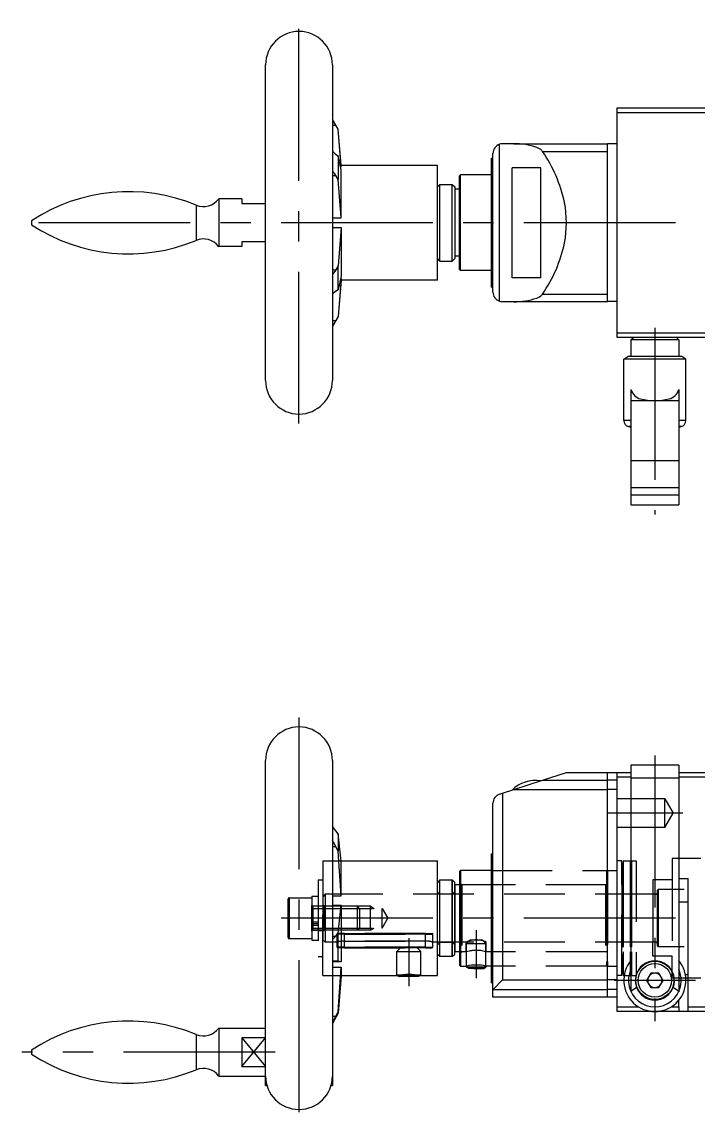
# Model space of a CAD drawing. Header units: millimetres. Extents: x -77 to 465, y -68 to 222.
# Drawn here: x 124.9 to 266.4, y -42 to 187.4 of the extents above; entities that cross this region are included whole.
import ezdxf

# ---------------------------------------------------------------- set-up
doc = ezdxf.new("R2010")
doc.units = ezdxf.units.MM
doc.linetypes.add('CENTER', pattern=[50.8, 31.75, -6.35, 6.35, -6.35])
doc.linetypes.add('DASHED', pattern=[19.05, 12.7, -6.35])
doc.layers.add('CENTER', color=1, linetype='Continuous')

msp = doc.modelspace()

# ---------------------------------------------------------------- linework, layer by layer
at = {"color": 7, "linetype": 'Continuous', "lineweight": -3}
for p, q in [((175.88, 112.45), (175.88, 178.45)), ((189.88, 178.45), (189.88, 112.45)), ((249.48, 169.45), (282.88, 169.45)), ((249.48, 168.45), (249.48, 169.45)), ((282.88, 168.45), (249.48, 168.45)), ((249.48, 122.45), (249.48, 168.45)), ((191.06, 165.04), (189.88, 167.04)), ((189.88, 165.86), (190.57, 165.86)), ((191.74, 157.45), (191.06, 165.04)), ((191.74, 157.13), (191.06, 165.04)), ((224.86, 129.04), (224.86, 161.85)), ((227.83, 161.95), (225.48, 161.95)), ((227.83, 161.95), (247.48, 161.95)), ((247.48, 160.38), (247.48, 161.95)), ((249.48, 161.95), (247.48, 161.95)), ((247.48, 160.38), (247.48, 161.95)), ((191.74, 156.51), (191.06, 159.46)), ((191.06, 159.46), (191.06, 154.48)), ((223.18, 131.95), (223.18, 158.95)), ((223.18, 158.95), (223.48, 158.95)), ((223.48, 130.95), (223.48, 159.95)), ((233.84, 160.38), (247.48, 160.38)), ((247.48, 130.51), (247.48, 160.38)), ((247.48, 130.51), (247.48, 160.38)), ((191.6, 157.13), (191.74, 157.13)), ((211.88, 157.45), (191.74, 157.45)), ((191.74, 157.13), (191.74, 157.45)), ((191.74, 146.45), (191.74, 156.51)), ((211.88, 133.45), (211.88, 157.45)), ((233.48, 156.95), (227.48, 156.95)), ((227.48, 133.95), (227.48, 156.95)), ((233.48, 133.95), (233.48, 156.95)), ((189.88, 155.32), (190.57, 155.32)), ((191.06, 154.48), (190.37, 155.66)), ((191.74, 146.45), (191.06, 154.48)), ((216.68, 155.45), (216.48, 155.25)), ((216.48, 135.65), (216.48, 155.25)), ((216.68, 135.45), (216.68, 155.45)), ((223.18, 155.45), (216.68, 155.45)), ((212.38, 153.45), (211.88, 152.95)), ((212.38, 137.45), (212.38, 153.45)), ((212.38, 153.45), (214.98, 153.45)), ((214.98, 137.45), (214.98, 153.45)), ((214.98, 153.45), (215.48, 152.95)), ((215.48, 152.95), (215.48, 137.95)), ((216.48, 152.45), (215.48, 152.45)), ((166.09, 150.45), (166.09, 140.45)), ((170.88, 150.45), (166.09, 150.45)), ((170.88, 150.45), (170.88, 149.45)), ((170.88, 149.45), (175.88, 149.45)), ((161.35, 149.14), (161.35, 141.76)), ((126.88, 145.86), (126.88, 145.03)), ((189.88, 146.45), (191.74, 146.45)), ((189.88, 144.45), (191.74, 144.45)), ((191.74, 144.45), (191.06, 136.41)), ((191.74, 144.45), (191.74, 134.38)), ((170.88, 140.45), (166.09, 140.45)), ((175.88, 141.45), (170.88, 141.45)), ((170.88, 141.45), (170.88, 140.45)), ((212.38, 137.45), (211.88, 137.95)), ((214.98, 137.45), (215.48, 137.95)), ((216.48, 138.45), (215.48, 138.45)), ((189.88, 135.58), (190.57, 135.58)), ((191.06, 136.41), (190.37, 135.24)), ((191.06, 131.44), (191.06, 136.41)), ((212.38, 137.45), (214.98, 137.45)), ((216.68, 135.45), (216.48, 135.65)), ((223.18, 135.45), (216.68, 135.45)), ((191.74, 134.38), (191.06, 131.44)), ((191.74, 133.77), (191.06, 125.85)), ((191.74, 133.45), (191.06, 125.85)), ((191.6, 133.77), (191.74, 133.76)), ((191.74, 133.76), (191.74, 133.45)), ((211.88, 133.45), (191.74, 133.45)), ((233.48, 133.95), (227.48, 133.95)), ((223.18, 131.95), (223.48, 131.95)), ((225.48, 128.95), (227.83, 128.95)), ((227.83, 128.95), (247.48, 128.95)), ((233.84, 130.51), (247.48, 130.51)), ((247.48, 128.95), (247.48, 130.51)), ((247.48, 128.95), (247.48, 130.51)), ((249.48, 128.95), (247.48, 128.95)), ((191.06, 125.85), (189.88, 123.85)), ((189.88, 125.03), (190.57, 125.03)), ((249.48, 122.45), (282.88, 122.45)), ((249.48, 121.45), (249.48, 122.45)), ((282.88, 121.45), (249.48, 121.45)), ((252.38, 120.95), (252.88, 121.45)), ((262.38, 120.95), (252.38, 120.95)), ((252.38, 120.95), (252.38, 117.45)), ((262.38, 120.95), (261.88, 121.45)), ((262.38, 120.95), (262.38, 117.45)), ((250.88, 116.95), (251.74, 117.45)), ((263.01, 117.45), (251.74, 117.45)), ((263.88, 116.95), (263.01, 117.45)), ((263.88, 116.95), (250.88, 116.95)), ((250.88, 104.08), (250.88, 116.95)), ((263.88, 104.08), (263.88, 116.95)), ((252.38, 110.59), (252.38, 108.23)), ((262.38, 110.59), (262.38, 108.23)), ((252.38, 108.23), (252.38, 95.67)), ((262.38, 108.23), (252.38, 108.23)), ((262.38, 108.23), (262.38, 95.67)), ((252.38, 104.08), (250.88, 104.08)), ((263.88, 104.08), (262.38, 104.08)), ((252.38, 102.83), (251.85, 102.83)), ((262.9, 102.83), (262.38, 102.83)), ((252.38, 95.67), (252.38, 90.03)), ((262.38, 95.67), (252.38, 95.67)), ((262.38, 95.67), (262.38, 90.03)), ((252.38, 90.03), (252.38, 88.45)), ((262.38, 90.03), (252.38, 90.03)), ((262.38, 90.03), (262.38, 88.45)), ((262.38, 88.45), (252.38, 88.45)), ((252.38, 88.45), (252.38, 86.45)), ((262.38, 88.45), (262.38, 86.45)), ((252.38, 86.45), (262.38, 86.45)), ((175.88, -35), (175.88, 33)), ((189.88, 33), (189.88, -35)), ((233.84, 28.87), (238.87, 30.5)), ((238.87, 30.5), (252.38, 30.5)), ((247.48, 28.87), (247.48, 30.5)), ((247.48, 28.87), (247.48, 30.5)), ((249.48, 29.5), (249.48, 30.5)), ((262.38, 32), (252.38, 32)), ((252.38, 32), (252.38, 29.32)), ((262.38, 32), (262.38, 29.32)), ((262.38, 30.5), (282.88, 30.5)), ((227.83, 26.91), (233.84, 28.87)), ((233.84, 28.87), (247.48, 28.87)), ((247.48, 26.91), (247.48, 28.87)), ((249.48, 28.87), (247.48, 28.87)), ((247.48, 26.91), (247.48, 28.87)), ((249.48, -18.5), (249.48, 29.5)), ((252.38, 29.5), (249.48, 29.5)), ((252.38, 29.32), (252.38, -15.36)), ((262.38, 29.32), (252.38, 29.32)), ((282.88, 29.5), (262.38, 29.5)), ((262.38, 29.32), (262.38, -15.36)), ((224.86, 25.95), (225.48, 26.15)), ((225.48, 26.15), (227.83, 26.91)), ((225.48, 26.15), (225.48, -12.91)), ((227.83, 26.91), (247.48, 26.91)), ((247.48, -12.91), (247.48, 26.91)), ((247.48, -12.91), (247.48, 26.91)), ((249.48, 26.91), (247.48, 26.91)), ((223.48, -14.96), (223.48, 24.05)), ((191.06, 17.67), (189.88, 19.21)), ((191.74, 11.96), (191.06, 17.67)), ((191.06, 17.67), (191.06, 14.05)), ((189.88, 15.03), (190.56, 15.03)), ((191.06, 14.05), (190.33, 15.5)), ((191.74, 4.65), (191.06, 14.05)), ((191.74, 12), (211.88, 12)), ((191.74, 4.65), (191.74, 11.96)), ((211.88, -12), (211.88, 12)), ((223.18, 0), (223.18, 13.5)), ((223.18, 13.5), (223.48, 13.5)), ((216.68, 10), (216.48, 9.8)), ((216.48, 9.8), (216.48, 0)), ((216.68, 10), (216.68, -10)), ((223.18, 10), (216.68, 10)), ((212.38, 8), (211.88, 7.5)), ((212.38, -8), (212.38, 8)), ((212.38, 8), (214.98, 8)), ((214.98, -8), (214.98, 8)), ((214.98, 8), (214.98, -8)), ((214.98, 8), (215.48, 7.5)), ((215.48, -7.5), (215.48, 7.5)), ((215.48, 7), (215.48, -7)), ((216.48, 7), (215.48, 7)), ((262.38, 8.28), (264.38, 8.28)), ((264.38, -18.5), (264.38, 8.28)), ((189.88, 4.65), (191.74, 4.65)), ((212.38, 5.05), (211.88, 5.55)), ((214.98, 5.05), (212.38, 5.05)), ((215.48, 5.55), (214.98, 5.05)), ((214.98, 5.05), (214.98, -5)), ((189.88, 2.74), (191.74, 2.74)), ((191.06, -3.13), (191.74, 2.74)), ((191.74, 2.74), (191.74, -9.09)), ((264.38, 3.33), (262.38, 3.33)), ((216.48, 0), (216.48, -9.8)), ((223.18, -13.5), (223.18, 0)), ((189.88, -3.75), (190.57, -3.75)), ((191.06, -8.98), (191.06, -3.13)), ((212.38, -5.05), (211.88, -5.55)), ((214.98, -5.05), (212.38, -5.05)), ((215.48, -5.55), (214.98, -5.05)), ((191.74, -9.09), (189.98, -9.09)), ((191.06, -8.98), (190.44, -8.97)), ((191.74, -9.09), (191.06, -8.98)), ((212.38, -8), (211.88, -7.5)), ((214.98, -8), (212.38, -8)), ((214.98, -8), (215.48, -7.5)), ((216.48, -7), (215.48, -7)), ((189.88, -10.26), (191.74, -10.26)), ((191.06, -19.6), (191.74, -10.26)), ((191.74, -10.26), (191.74, -12)), ((216.68, -10), (216.48, -9.8)), ((216.68, -10), (217.98, -10)), ((217.98, -10), (217.98, -10.25)), ((221.98, -10.25), (217.98, -10.25)), ((218.41, -10.5), (217.98, -10.25)), ((221.55, -10.5), (218.41, -10.5)), ((219.28, -10.25), (221.98, -10.25)), ((219.43, -10.5), (221.55, -10.5)), ((221.55, -10.5), (221.98, -10.25)), ((223.18, -10), (221.98, -10)), ((221.98, -10), (221.98, -10.25)), ((191.74, -12), (191.06, -19.84)), ((191.74, -12), (203.4, -12)), ((203.45, -11.99), (203.82, -12.2)), ((208.03, -11.94), (203.72, -11.94)), ((207.93, -12.2), (203.82, -12.2)), ((208.3, -11.99), (207.93, -12.2)), ((208.37, -12), (211.88, -12)), ((223.18, -13.5), (223.48, -13.5)), ((225.48, -12.91), (223.52, -14.87)), ((225.48, -12.91), (247.48, -12.91)), ((247.48, -14.87), (247.48, -12.91)), ((249.48, -12.91), (247.48, -12.91)), ((247.48, -14.87), (247.48, -12.91)), ((256.51, -11.5), (255.65, -13)), ((255.65, -13), (256.51, -14.5)), ((258.24, -11.5), (256.51, -11.5)), ((259.11, -13), (258.24, -11.5)), ((258.24, -14.5), (259.11, -13)), ((263.76, -11.75), (264.38, -11.75)), ((223.52, -14.87), (223.48, -14.96)), ((223.48, -16.5), (223.48, -14.96)), ((223.52, -14.87), (247.48, -14.87)), ((247.48, -16.5), (247.48, -14.87)), ((247.48, -16.5), (247.48, -14.87)), ((249.48, -14.87), (247.48, -14.87)), ((256.51, -14.5), (258.24, -14.5)), ((249.48, -16.5), (223.48, -16.5)), ((262.38, -18.5), (262.38, -17.15)), ((189.88, -21.89), (191.06, -19.6)), ((191.06, -19.84), (189.88, -22.04)), ((190.56, -20.58), (189.88, -20.58)), ((191.06, -19.6), (191.06, -19.84)), ((249.48, -18.5), (253.91, -18.5)), ((249.48, -19.5), (249.48, -18.5)), ((262.38, -19.5), (249.48, -19.5)), ((260.84, -18.5), (262.38, -18.5)), ((262.38, -18.5), (262.38, -19.5)), ((264.38, -19.5), (262.38, -19.5)), ((264.38, -18.5), (282.88, -18.5)), ((264.38, -19.5), (264.38, -18.5)), ((282.88, -19.5), (264.38, -19.5)), ((161.35, -24.31), (161.35, -31.69)), ((166.09, -23), (166.09, -33)), ((166.09, -23), (175.88, -23)), ((170.88, -25), (170.88, -31)), ((175.88, -25), (170.88, -25)), ((126.88, -27.59), (126.88, -28.41)), ((170.88, -31), (175.88, -31)), ((166.09, -33), (175.88, -33)), ((175.88, -35), (176.17, -35)), ((189.59, -35), (189.88, -35))]:
    msp.add_line(p, q, dxfattribs=at)
at = {"color": 3, "linetype": 'DASHED', "lineweight": -3}
for p, q in [((259.48, 25), (249.48, 25)), ((259.48, 19), (259.48, 25)), ((259.48, 25), (261.21, 22)), ((259.48, 19), (261.21, 22)), ((259.48, 19), (249.48, 19)), ((187.88, 12), (187.88, 2.03)), ((187.88, 12), (191.74, 12)), ((250.48, 12), (249.48, 12)), ((249.48, -12), (249.48, 11.98)), ((250.48, -12), (250.48, 11.98)), ((250.48, 11.5), (250.73, 11.5)), ((250.48, 11.47), (250.48, -11.5)), ((250.73, 12), (250.73, -12)), ((250.73, 12), (252.23, 12)), ((250.73, 11.47), (250.73, -11.5)), ((252.23, 12), (252.23, -12)), ((252.23, 11.5), (252.48, 11.5)), ((252.23, 11.47), (252.23, -11.5)), ((252.48, 12), (252.48, -12)), ((252.48, 12), (253.48, 12)), ((252.48, 11.47), (252.48, -11.5)), ((253.48, 11.98), (253.48, -12)), ((260.98, 12.5), (260.98, 8)), ((266.98, 12.5), (260.98, 12.5)), ((223.18, 10), (247.28, 10)), ((247.28, 10), (247.28, -10)), ((247.28, 10), (247.48, 9.8)), ((247.48, 10), (249.48, 10)), ((247.48, 9.99), (247.48, -9.99)), ((247.48, 9.79), (247.48, -9.79)), ((186.88, 8), (186.88, -8)), ((186.88, 8), (187.88, 8)), ((187.88, 8), (187.88, -7.96)), ((216.48, 7.5), (216.98, 7)), ((247.28, 7), (216.48, 7)), ((216.98, 7), (216.98, -7)), ((247.08, 7), (247.08, -7)), ((247.28, 7), (247.48, 7.2)), ((247.28, 7), (247.28, -7)), ((247.48, 7.4), (247.48, -7.4)), ((247.48, 7.2), (247.48, -7.2)), ((256.98, 8), (256.98, 5)), ((260.98, 8), (256.98, 8)), ((260.98, 8), (260.98, -7.94)), ((185.58, 4.6), (185.58, -4.6)), ((185.58, 4.6), (186.88, 4.6)), ((186.88, 4.59), (186.88, -4.6)), ((188.38, 5), (187.88, 4.5)), ((188.38, 5), (188.38, -5)), ((257.58, 5), (188.38, 5)), ((250.48, 6), (250.73, 6)), ((250.48, 5.96), (250.48, -6)), ((250.73, 5.96), (250.73, -6)), ((252.23, 6), (252.48, 6)), ((252.23, 5.96), (252.23, -6)), ((252.23, 4.97), (252.23, -5)), ((252.48, 5.96), (252.48, -6)), ((252.48, 4.97), (252.48, -5)), ((256.98, 5), (256.98, -5)), ((258.08, 6), (257.88, 5.8)), ((257.88, 5.8), (257.88, -5.8)), ((257.88, 5.3), (257.88, -5.3)), ((258.08, 6), (258.08, -6)), ((282.58, 6), (258.08, 6)), ((180.58, 4), (180.58, -4)), ((180.58, -4.02), (180.58, 3.98)), ((180.83, 4.25), (180.83, -4.27)), ((180.83, 4.25), (185.58, 4.25)), ((180.83, -4.25), (180.83, 4.21)), ((185.58, 4.21), (185.58, -4.25)), ((185.58, -2.68), (185.58, 2.69)), ((185.58, 2.55), (185.58, -2.55)), ((186.88, 2.55), (185.58, 2.55)), ((185.78, 2.5), (185.78, -2.5)), ((197.88, 2.5), (185.78, 2.5)), ((186.88, 2.6), (187.88, 2.6)), ((186.88, 2.58), (186.88, -2.59)), ((186.88, 2.55), (186.88, -2.55)), ((187.88, 4.45), (187.88, -4.45)), ((187.88, 2.75), (187.88, -2.7)), ((188.13, 2.5), (187.88, 2.75)), ((187.88, 2.58), (187.88, -2.59)), ((188.13, -2.5), (188.13, 2.5)), ((195.14, -2.5), (195.14, 2.5)), ((195.58, 2.07), (195.15, 2.5)), ((197.88, -2.5), (197.88, 2.5)), ((197.88, 2.5), (198.63, 2.07)), ((185.58, 2.07), (200.28, 2.07)), ((187.88, -12), (187.88, 2.03)), ((195.58, 2.07), (195.58, -2.07)), ((200.28, -2.07), (200.28, 2.07)), ((200.28, 2.07), (201.47, 0)), ((200.28, -2.07), (201.47, 0)), ((186.88, -0.79), (185.58, -0.79)), ((185.58, -0.79), (185.58, -1.42)), ((186.88, -1.16), (185.58, -1.16)), ((185.58, -1.16), (185.58, -2.08)), ((185.58, -1.42), (186.88, -1.42)), ((185.58, -2.07), (200.28, -2.07)), ((185.58, -2.08), (186.88, -2.08)), ((186.88, -0.79), (186.88, -1.42)), ((186.88, -1.16), (186.88, -2.08)), ((195.58, -2.07), (195.14, -2.5)), ((197.88, -2.5), (198.63, -2.07)), ((180.83, -4.27), (185.58, -4.27)), ((186.88, -2.55), (185.58, -2.55)), ((197.88, -2.5), (185.78, -2.5)), ((186.88, -2.6), (187.88, -2.6)), ((188.13, -2.5), (187.88, -2.75)), ((188.38, -5), (187.88, -4.5)), ((192.38, -3.2), (190.88, -3.2)), ((190.88, -6.04), (190.88, -3.2)), ((190.88, -3.36), (191.04, -3.2)), ((192.38, -3.36), (190.88, -3.36)), ((192.38, -3.2), (191.04, -3.2)), ((192.38, -3.2), (209.38, -3.2)), ((209.38, -3.2), (192.38, -3.2)), ((209.38, -3.2), (192.38, -3.2)), ((192.38, -3.2), (209.38, -3.2)), ((192.38, -4.77), (192.38, -3.2)), ((192.38, -4.77), (192.38, -3.2)), ((192.38, -3.36), (192.38, -3.2)), ((192.38, -3.36), (192.38, -3.2)), ((209.38, -3.36), (192.38, -3.36)), ((192.38, -3.36), (209.38, -3.36)), ((192.38, -6.04), (192.38, -3.36)), ((192.38, -6.04), (192.38, -3.36)), ((209.38, -4.77), (209.38, -3.2)), ((209.38, -4.77), (209.38, -3.2)), ((209.38, -3.2), (209.38, -3.36)), ((209.38, -3.2), (210.72, -3.2)), ((209.38, -3.2), (209.38, -3.36)), ((209.38, -3.2), (210.88, -3.2)), ((209.38, -6.04), (209.38, -3.36)), ((209.38, -6.04), (209.38, -3.36)), ((209.38, -3.36), (210.88, -3.36)), ((210.88, -3.36), (210.72, -3.2)), ((210.88, -6.04), (210.88, -3.2)), ((217.98, -5.25), (218.73, -4.5)), ((218.73, -4.5), (221.23, -4.5)), ((221.98, -5.25), (221.23, -4.5)), ((185.58, -4.6), (186.88, -4.6)), ((190.89, -5), (188.38, -5)), ((192.38, -6.04), (190.88, -6.04)), ((191.04, -6.2), (190.88, -6.04)), ((192.38, -6.2), (191.04, -6.2)), ((209.38, -4.77), (192.38, -4.77)), ((192.38, -4.77), (209.38, -4.77)), ((192.38, -6.04), (209.38, -6.04)), ((209.38, -6.04), (192.38, -6.04)), ((192.38, -6.2), (192.38, -6.04)), ((192.38, -6.2), (192.38, -6.04)), ((209.38, -6.2), (192.38, -6.2)), ((192.38, -6.2), (209.38, -6.2)), ((203.38, -6.95), (204.13, -6.2)), ((208.38, -6.95), (207.63, -6.2)), ((209.38, -6.04), (209.38, -6.2)), ((209.38, -6.04), (210.88, -6.04)), ((209.38, -6.04), (209.38, -6.2)), ((209.38, -6.2), (210.72, -6.2)), ((210.63, -6.22), (209.38, -6.22)), ((210.72, -6.2), (210.88, -6.04)), ((257.58, -5), (210.88, -5)), ((217.88, -7), (217.88, -4.99)), ((217.98, -5.25), (221.98, -5.25)), ((217.98, -10), (217.98, -5.25)), ((221.98, -10), (221.98, -5.25)), ((222.08, -7), (222.08, -4.99)), ((250.48, -6), (250.73, -6)), ((252.23, -6), (252.48, -6)), ((256.98, -7.94), (256.98, -5)), ((258.08, -6), (257.88, -5.8)), ((282.58, -6), (258.08, -6)), ((186.88, -8), (187.88, -8)), ((203.38, -6.95), (208.38, -6.95)), ((203.38, -11.94), (203.38, -6.95)), ((208.38, -11.94), (208.38, -6.95)), ((216.48, -7.5), (216.98, -7)), ((217.98, -7), (216.48, -7)), ((223.18, -7), (221.98, -7)), ((247.28, -7), (223.18, -7)), ((247.48, -7.2), (247.28, -7)), ((260.98, -7.94), (256.98, -7.94)), ((260.98, -12.46), (260.98, -7.94)), ((247.28, -10), (223.18, -10)), ((247.28, -10), (247.48, -9.8)), ((247.48, -10), (249.48, -10)), ((187.88, -12), (191.74, -12)), ((203.45, -11.99), (203.38, -11.94)), ((203.72, -11.94), (203.38, -11.94)), ((208.38, -11.94), (208.03, -11.94)), ((208.3, -11.99), (208.38, -11.94)), ((250.48, -12), (249.48, -12)), ((250.48, -11.5), (250.73, -11.5)), ((250.73, -12), (252.23, -12)), ((252.23, -11.5), (252.48, -11.5)), ((252.48, -12), (253.48, -12)), ((260.98, -12.46), (266.98, -12.46))]:
    msp.add_line(p, q, dxfattribs=at)
at = {"color": 3, "linetype": 'Continuous', "lineweight": -2}
for p, q in [((170.88, -31), (175.88, -25)), ((170.88, -25), (175.88, -31))]:
    msp.add_line(p, q, dxfattribs=at)
at = {"color": 7, "linetype": 'Continuous', "lineweight": -3}
for radius in [4, 3.5]:
    msp.add_circle((257.38, -13), radius, dxfattribs=at)
for centre, radius, start, end in [((182.88, 178.45), 7, 0, 180), ((225.48, 159.95), 2, 108, 180), ((225.48, 159.95), 2, 90, 108), ((228.16, 148.33), 13.62, 70.7943, 91.4059), ((231.65, 158.39), 2.98, 46.1495, 70.54), ((193.2, 163.38), 4.47, 221.9706, 241.3062), ((232.8, 159.66), 1.26, 34.541, 43.5057), ((210.21, 143.81), 28.85, 11.7293, 35.0418), ((188.34, 154.56), 2.3, 28.3887, 48.1136), ((147.21, 114.95), 37, 67.5292, 123.3286), ((162.88, 152.83), 4, 247.5292, 323.3617), ((216.24, 145.45), 22.63, 349.2242, 10.7758), ((147.21, 175.95), 37, 236.6714, 292.4708), ((162.88, 138.06), 4, 36.6383, 112.4708), ((210.21, 147.08), 28.85, 324.9582, 348.2707), ((188.34, 136.33), 2.3, 311.8864, 331.6113), ((193.2, 127.52), 4.47, 118.6938, 138.0294), ((225.48, 130.95), 2, 180, 252), ((225.48, 130.95), 2, 252, 270), ((228.16, 142.56), 13.62, 268.5941, 289.2057), ((231.65, 132.51), 2.98, 289.46, 313.8505), ((232.8, 131.23), 1.26, 316.4943, 325.459), ((182.88, 112.45), 7, 180, 0), ((255.13, 111.36), 2.86, 195.7066, 254.773), ((259.63, 111.36), 2.86, 285.227, 344.2934), ((257.38, 120.8), 12.55, 256.1686, 283.8314), ((252.18, 104.08), 1.3, 180, 255.4299), ((262.58, 104.08), 1.3, 284.5701, 0), ((257.38, 124.09), 21.97, 255.4299, 256.8456), ((257.38, 124.09), 21.97, 283.1544, 284.5701), ((182.88, 33), 7, 0, 180), ((232.41, 21.83), 7, 81.2161, 134.7839), ((225.48, 24.05), 2, 108, 180), ((186.32, 13.53), 4.46, 26.3171, 37.1908), ((187.57, -0.85), 4.17, 303.6386, 326.783), ((190.39, -9.75), 0.781, 86.4382, 131.289), ((257.38, -13), 6.5, 140.2849, 39.7151), ((257.38, -13), 4.1, 338.9247, 201.0753), ((219.98, -20.03), 10.23, 78.6977, 101.3593), ((257.38, -13), 5.53, 154.7754, 25.2246), ((205.88, -26.15), 14.37, 79.9884, 99.9125), ((257.38, -13), 1.5, 150, 210), ((257.38, -13), 1.5, 90, 150), ((257.38, -13), 1.5, 210, 270), ((257.38, -13), 1.5, 30, 90), ((257.38, -13), 1.5, 270, 330), ((257.38, -13), 1.5, 330, 30), ((257.18, -20.53), 7.06, 120.9045, 132.842), ((257.38, -13), 4.1, 201.0753, 338.9247), ((257.58, -20.53), 7.06, 47.158, 59.0955), ((147.21, -58.5), 37, 67.5292, 123.3286), ((162.88, -20.61), 4, 247.5292, 323.3617), ((147.21, 2.5), 37, 236.6714, 292.4708), ((162.88, -35.39), 4, 36.6383, 112.4708), ((182.88, -33), 7, 180, 0)]:
    msp.add_arc(centre, radius, start, end, dxfattribs=at)
at = {"color": 3, "linetype": 'DASHED', "lineweight": -3}
for centre, radius, start, end in [((247.08, 7.4), 0.4, 270, 0), ((257.58, 5.3), 0.3, 270, 0), ((180.83, 4), 0.25, 90, 180), ((185.78, 2.7), 0.2, 180, 270), ((180.83, -4.02), 0.25, 180.0976, 269.9091), ((185.78, -2.7), 0.2, 90, 180), ((219.98, -9.62), 5.08, 65.6027, 114.3973), ((192.41, -10.01), 5.24, 90.4072, 106.9695), ((192.41, -9.98), 5.21, 90.3466, 107.0291), ((209.36, -9.88), 5.11, 72.8206, 89.8064), ((219.98, -13.71), 7, 73.563, 106.5895), ((257.58, -5.3), 0.3, 0, 90), ((247.08, -7.4), 0.4, 0, 90)]:
    msp.add_arc(centre, radius, start, end, dxfattribs=at)
at = {"layer": 'CENTER', "color": 1, "linetype": 'CENTER', "lineweight": -3}
for p, q in [((182.88, 103.45), (182.88, 187.45)), ((464.88, 145.45), (124.88, 145.45)), ((257.38, 123.45), (257.38, 84.45)), ((182.88, 42), (182.88, -42)), ((257.38, 34), (257.38, -21.5)), ((263.21, 22), (247.48, 22)), ((464.88, 0), (173.88, 0)), ((205.88, -4.2), (205.88, -14.2)), ((219.98, -2.5), (219.98, -12.5)), ((265.88, -13), (248.88, -13)), ((177.88, -28), (124.88, -28))]:
    msp.add_line(p, q, dxfattribs=at)

doc.saveas('drawing.dxf')
